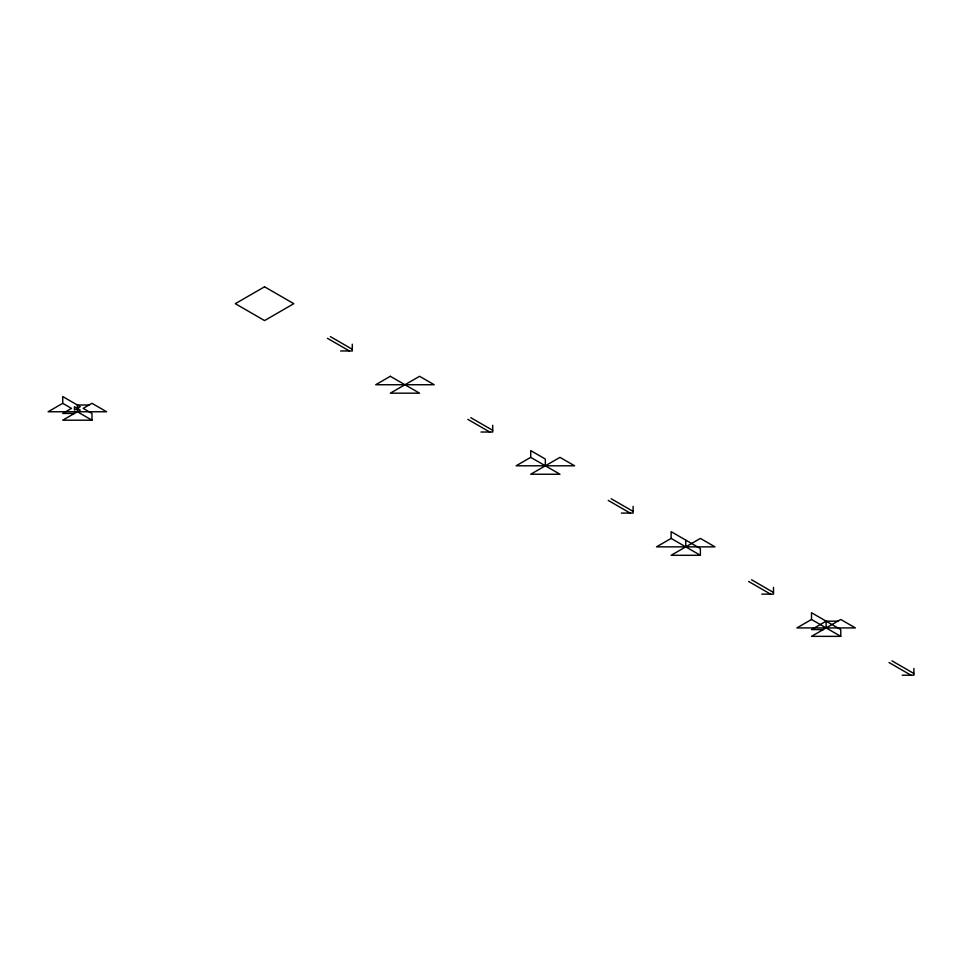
<?xml version="1.0" encoding="UTF-8"?>
<svg xmlns="http://www.w3.org/2000/svg" width="962" height="962" viewBox="0 0 962 962"><rect width="100%" height="100%" fill="white"/><g stroke="black" fill="none" stroke-linecap="round" stroke-linejoin="round"><path stroke-width="1.44" d="M62.722 403.318L48.1 411.76L106.602 411.76L91.979 403.318L83.201 408.381L91.979 413.456L91.979 420.202L62.722 420.202L80.279 410.077L74.423 406.698L74.423 410.077L80.279 406.698L62.722 396.56L62.722 403.318L71.501 408.381L62.722 413.456L74.423 413.456M530.723 457.359L516.101 465.8L574.603 465.8L559.98 457.359L530.723 474.242L559.98 474.242L530.723 457.359L530.723 450.601L545.346 459.042L545.346 465.8M671.127 538.419L656.505 546.861L714.994 546.861L700.372 538.419L671.127 555.302L700.372 555.302L700.372 548.544L671.127 531.661L671.127 538.419L700.372 555.302M811.519 619.48L796.897 627.921L855.398 627.921L840.776 619.48L811.519 636.363L840.776 636.363L840.776 629.605L811.519 612.722L811.519 619.48L840.776 636.363M837.854 621.163L826.154 621.163L811.519 629.605L823.219 629.605M340.596 350.962L352.296 350.962L352.296 344.216M89.045 405.002L77.345 405.002L77.345 411.76L91.979 420.202M481 432.022L492.7 432.022L492.7 425.276M621.404 513.083L633.104 513.083L633.104 506.337M761.796 594.143L773.496 594.143L773.496 587.385M902.2 675.204L913.9 675.204L913.9 668.446M330.363 336.616L352.296 349.278M470.767 417.676L492.7 430.339M611.159 498.737L633.104 511.399M751.562 579.785L773.496 592.46M891.966 660.846L913.9 673.52M327.441 338.299L349.374 350.962M467.833 419.36L489.778 432.022M608.237 500.42L630.17 513.083M748.64 581.481L770.574 594.143M889.032 662.541L910.978 675.204M826.154 621.163L826.154 627.921M685.75 540.103L685.75 546.861M264.55 286.796L235.305 303.679L264.55 320.574L293.795 303.679L264.55 286.796M390.319 376.298L375.697 384.74L434.199 384.74L419.576 376.298L390.319 393.181L419.576 393.181L390.319 376.298"/></g></svg>
